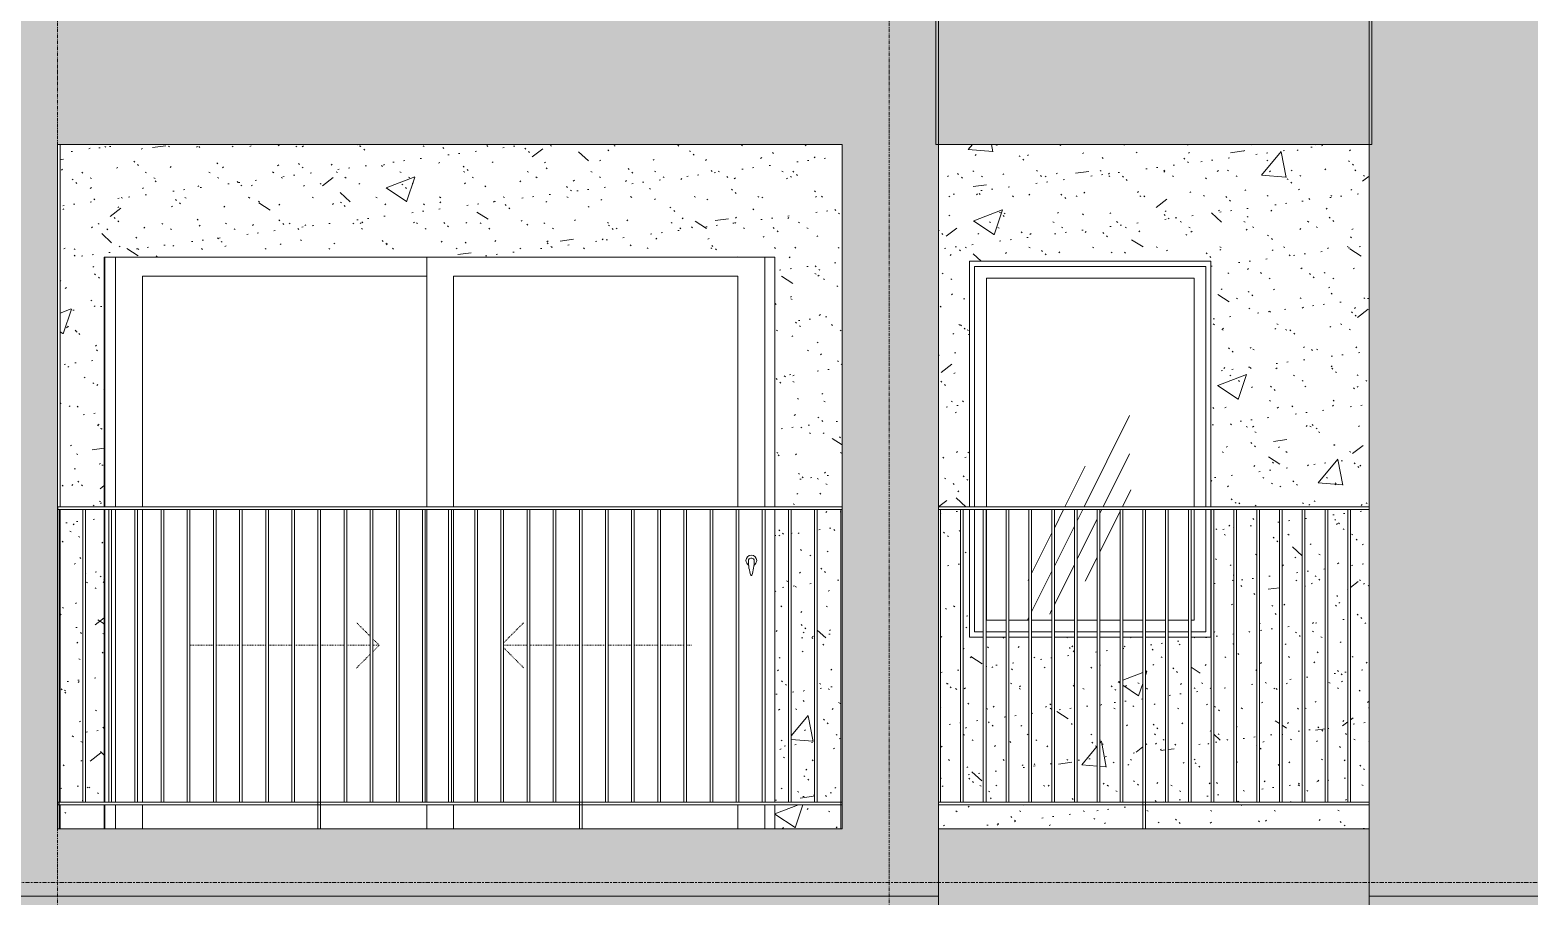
# Model space of a CAD drawing. Header units: millimetres. Extents: x 9199 to 175431, y -4466 to 35300.
# Drawn here: x 107999 to 113587, y 12350 to 15577 of the extents above; entities that cross this region are included whole.
import ezdxf

# ---------------------------------------------------------------- set-up
doc = ezdxf.new("R2010")
doc.units = ezdxf.units.MM
for name, pattern in [('Centre', [31.75, 6.35, -4.7625, 15.875, -4.7625]), ('Dash', [6, 3, -3]), ('Grid Line', [22.225, 12.7, -3.175, 3.175, -3.175])]:
    doc.linetypes.add(name, pattern=pattern)
for name, color, linetype, lineweight in [('0-2', 250, 'Continuous', 5), ('A-DOOR', 31, 'Continuous', 9), ('A-DOOR-FRAM', 31, 'Continuous', 9), ('A-DOOR-HDLN', 31, 'Dash', 18), ('A-FLOR-HRAL', 11, 'Continuous', 9), ('A-FLOR-HRAL-1', 253, 'Continuous', 9), ('A-FLOR-LEVL-2', 51, 'Centre', 9), ('A-GLAZ', 151, 'Continuous', 9), ('A-GLAZ-1', 253, 'Continuous', 9), ('A-GLAZ-2', 7, 'Continuous', 9), ('A-WALL', 113, 'Continuous', 9), ('A-WALL-PATT-1', 9, 'Continuous', 9), ('A-WALL-PATT-2', 111, 'Continuous', 5), ('I-WALL', 2, 'Continuous', 9), ('I-WALL-1', 7, 'Continuous', 9), ('S-GRID-1', 1, 'Grid Line', 9)]:
    doc.layers.add(name, color=color, linetype=linetype, lineweight=lineweight)
pattern_1 = [(50, (-51555.6, 1200), (1093.104, -95.634), [114.3, -1257.3]), (355, (-51555.6, 1200), (-211.457, 1146.34), [91.44, -1005.84]), (100.451, (-51464.5, 1192), (881.656, 1050.7), [97.14, -1068.54]), (46.184, (-51555.6, 1504.8), (1626.475, -252.26), [171.45, -1885.95]), (96.636, (-51420, 1483.8), (1424.42, 1484.57), [145.71, -1602.81]), (351.184, (-51555.6, 1504.8), (1424.43, 1484.55), [137.16, -1508.76]), (21, (-51403.2, 1428.6), (909.686, -613.59), [114.3, -1257.3]), (326, (-51403.2, 1428.6), (370.81, 1105.13), [91.44, -1005.84]), (71.451, (-51327.4, 1377.5), (1280.503, 491.53), [97.14, -1068.54]), (37.5, (-51555.58, 1200), (18.5313, 507.33), [50.292, -943.356, 50.292, -970.788, -1009.65]), (37.5, (-51555.58, 1200), (18.5313, 507.33), [-2014.728, 50.292, -959.358]), (7.5, (-51555.6, 1200), (400.918, 601.084), [50.292, -531.876, 50.292, -920.496, -384.81]), (7.5, (-51555.6, 1200), (400.918, 601.084), [-1552.956, 50.292, -334.518]), (327.5, (-51895.43, 1200), (813.545, -34.374), [50.292, -330.708, 50.292, -1138.428, -1577.34]), (327.5, (-51895.43, 1200), (813.545, -34.374), [-1569.72, 50.292, -1527.048]), (317.5, (-52047.8, 1200), (888.775, 152.56), [50.292, -445.008, 50.292, -739.14, -1120.14]), (317.5, (-52047.8, 1200), (888.775, 152.56), [-1284.73, 50.29, -1069.85])]
pattern_2 = [(37.5, (-51555.58, 1200), (-4.79953, 146.8239), [5.029, -110.795, 5.029, -124.511, -123.825]), (37.5, (-51555.58, 1200), (-4.79953, 146.8239), [-245.364, 5.029, -118.796]), (7.5, (-51555.58, 1200), (134.8574, 215.0472), [5.029, -57.455, 5.029, -99.365, -40.005]), (7.5, (-51555.58, 1200), (134.8574, 215.0472), [-166.878, 5.029, -34.976]), (327.5, (-51649.3, 1200), (237.29776, 0.4316), [5.029, -33.071, 5.029, -132.131, -179.07]), (327.5, (-51649.3, 1200), (237.29776, 0.4316), [-175.26, 5.029, -174.041]), (317.5, (-51649.3, 1200), (229.067, 66.8792), [5.029, -14.021, 5.029, -84.887, -102.87]), (317.5, (-51649.3, 1200), (229.067, 66.8792), [-108.966, 5.029, -97.841])]

# ---------------------------------------------------------------- blocks, each defined once
blk = doc.blocks.new('M_Fixed - 900 x 1400-V175-TKCS_MẶT ĐỨNG HƯỚNG TÂY')
at = {"layer": 'A-GLAZ'}
h = blk.add_hatch(dxfattribs=at)
h.set_pattern_fill('FP_26', color=256, style=0, pattern_type=2)
h.set_pattern_definition([(63.435, (-51365, 1295.2), (-766.75, 2300.24), [952.5, -571.5, 952.5, -571.5, -1211.71]), (63.435, (-51365, 1295.2), (-766.75, 2300.24), [-3048, 381, -830.7]), (63.435, (-51412.7, 1342.9), (-766.75, 2300.24), [762, -952.5, 571.5, -571.5, -1402.21]), (63.435, (-51412.7, 1342.9), (-766.75, 2300.24), [-2857.5, 666.75, -735.46]), (63.435, (-51412.7, 1485.8), (-766.75, 2300.24), [571.5, -1143, 381, -571.5, -1592.71]), (63.435, (-51412.7, 1485.8), (-766.75, 2300.24), [-2667, 857.25, -735.46]), (63.435, (-51269.8, 1342.9), (-766.75, 2300.24), [571.5, -1143, 476.25, -2068.96]), (63.435, (-51127, 1485.8), (-766.75, 2300.24), [285.75, -1428.75, 190.5, -2354.71]), (63.435, (-51365, 1723.9), (-766.75, 2300.24), [190.5, -1428.75, 190.5, -762, -1687.96]), (63.435, (-51365, 1723.9), (-766.75, 2300.24), [-2571.75, 476.25, -1211.7]), (63.435, (-50507.8, 1581), (-766.75, 2300.24), [952.5, -1428.75, 1143, -754.51]), (63.435, (-50507.8, 1438.1), (-766.75, 2300.24), [1333.5, -952.5, 1428.75, -564.01]), (63.435, (-50412.6, 1485.8), (-766.75, 2300.24), [1524, -762, 1143, -830.71]), (63.435, (-50269.7, 1628.6), (-766.75, 2300.24), [952.5, -1333.5, 762, -1211.71]), (63.435, (-50412.6, 1914.4), (-766.75, 2300.24), [476.25, -1905, 571.5, -1306.96]), (63.435, (-50126.8, 1771.5), (-766.75, 2300.24), [381, -1905, 381, -1592.71])])
h.paths.add_polyline_path([(-69119.9, 13378), (-69075.8, 13378), (-69075.8, 13790), (-69150.8, 13790), (-69150.8, 13378)])
h.paths.add_polyline_path([(-69405.6, 13378), (-69330.7, 13378), (-69330.7, 13790), (-69405.6, 13790), (-69405.6, 13546.4)])
h.paths.add_polyline_path([(-69500.5, 13378), (-69500.5, 13790), (-69573.9, 13790), (-69573.9, 13378)])
h.paths.add_polyline_path([(-69490.5, 13378), (-69415.6, 13378), (-69415.6, 13790), (-69490.5, 13790), (-69490.5, 13461.4)])
h.paths.add_polyline_path([(-69320.7, 13378), (-69245.7, 13378), (-69245.7, 13790), (-69320.7, 13790), (-69320.7, 13631.3)])
h.paths.add_polyline_path([(-69160.8, 13378), (-69161.9, 13790), (-69235.7, 13790), (-69235.7, 13378)])
h.paths.add_polyline_path([(-68799.9, 13378), (-68799.9, 13790), (-68811, 13790), (-68811, 13378)])
h.paths.add_polyline_path([(-69065.8, 13378), (-68990.9, 13378), (-68990.9, 13790), (-69065.8, 13790), (-69065.8, 13643.9)])
h.paths.add_polyline_path([(-68980.9, 13378), (-68906, 13378), (-68906, 13790), (-68980.9, 13790), (-68980.9, 13558.9)])
h.paths.add_polyline_path([(-68821, 13378), (-68821, 13790), (-68896, 13790), (-68896, 13378)])
h.paths.add_polyline_path([(-69221.9, 13800), (-68799.9, 13800), (-68799.9, 14652), (-69573.9, 14652), (-69573.9, 13800)])
at = {"layer": 'A-GLAZ-2'}
for p, q in [((-69617.9, 13800), (-69617.9, 14696)), ((-69617.9, 14696), (-68755.9, 14696)), ((-69573.9, 13800), (-69573.9, 14652)), ((-69573.9, 14652), (-68799.9, 14652)), ((-68799.9, 14652), (-68799.9, 13800)), ((-68755.9, 14696), (-68755.9, 13800)), ((-69617.9, 13334), (-69617.9, 13790)), ((-69573.9, 13378), (-69573.9, 13790)), ((-68799.9, 13790), (-68799.9, 13378)), ((-68755.9, 13790), (-68755.9, 13334)), ((-69500.5, 13378), (-69573.9, 13378)), ((-69415.6, 13378), (-69490.5, 13378)), ((-69330.7, 13378), (-69405.6, 13378)), ((-69245.7, 13378), (-69320.7, 13378)), ((-69160.8, 13378), (-69235.7, 13378)), ((-69075.8, 13378), (-69150.8, 13378)), ((-68990.9, 13378), (-69065.8, 13378)), ((-68906, 13378), (-68980.9, 13378)), ((-68821, 13378), (-68896, 13378)), ((-68799.9, 13378), (-68811, 13378)), ((-69585.5, 13334), (-69617.9, 13334)), ((-69500.5, 13334), (-69575.5, 13334)), ((-69415.6, 13334), (-69490.5, 13334)), ((-69330.7, 13334), (-69405.6, 13334)), ((-69245.7, 13334), (-69320.7, 13334)), ((-69160.8, 13334), (-69235.7, 13334)), ((-69075.8, 13334), (-69150.8, 13334)), ((-68990.9, 13334), (-69065.8, 13334)), ((-68906, 13334), (-68980.9, 13334)), ((-68821, 13334), (-68896, 13334)), ((-68755.9, 13334), (-68811, 13334))]:
    blk.add_line(p, q, dxfattribs=at)
blk = doc.blocks.new('Railing - 10mm-901206-TKCS_MẶT ĐỨNG HƯỚNG TÂY')
at = {"layer": 'A-FLOR-HRAL-1'}
for p, q in [((-68226.4, 5900), (-68226.4, 6990)), ((-68216.4, 5900), (-68216.4, 6990))]:
    blk.add_line(p, q, dxfattribs=at)
blk = doc.blocks.new('Railing - 50 x 10mm-901224-TKCS_MẶT ĐỨNG HƯỚNG TÂY')
at = {"layer": 'A-FLOR-HRAL-1'}
for p, q in [((-68990.9, 5800), (-68990.9, 6990)), ((-68980.9, 6990), (-68990.9, 6990)), ((-68980.9, 5800), (-68980.9, 6990))]:
    blk.add_line(p, q, dxfattribs=at)
blk = doc.blocks.new('Railing - 10mm-V147-TKCS_MẶT ĐỨNG HƯỚNG TÂY')
at = {"layer": 'A-FLOR-HRAL-1'}
blk.add_line((-69745.352937, 5900), (-69745.352937, 6990), dxfattribs=at)
blk = doc.blocks.new('Railing - Railing-V176-TKCS_MẶT ĐỨNG HƯỚNG TÂY')
at = {"layer": 'A-FLOR-HRAL-1'}
for p, q in [((-69751.9, 12700), (-68146.9, 12700)), ((-68146.9, 12690), (-69751.9, 12690))]:
    blk.add_line(p, q, dxfattribs=at)
for name, p in [('Railing - 10mm-V147-TKCS_MẶT ĐỨNG HƯỚNG TÂY', (0, 6800)), ('Railing - 10mm-901206-TKCS_MẶT ĐỨNG HƯỚNG TÂY', (-1444, 6800)), ('Railing - 10mm-901206-TKCS_MẶT ĐỨNG HƯỚNG TÂY', (-1359, 6800)), ('Railing - 10mm-901206-TKCS_MẶT ĐỨNG HƯỚNG TÂY', (-1274.1, 6800)), ('Railing - 10mm-901206-TKCS_MẶT ĐỨNG HƯỚNG TÂY', (-1189.2, 6800)), ('Railing - 10mm-901206-TKCS_MẶT ĐỨNG HƯỚNG TÂY', (-1104.2, 6800)), ('Railing - 10mm-901206-TKCS_MẶT ĐỨNG HƯỚNG TÂY', (-1019.3, 6800)), ('Railing - 10mm-901206-TKCS_MẶT ĐỨNG HƯỚNG TÂY', (-934.3, 6800)), ('Railing - 10mm-901206-TKCS_MẶT ĐỨNG HƯỚNG TÂY', (-849.4, 6800)), ('Railing - 50 x 10mm-901224-TKCS_MẶT ĐỨNG HƯỚNG TÂY', (0, 6800)), ('Railing - 10mm-901206-TKCS_MẶT ĐỨNG HƯỚNG TÂY', (-679.5, 6800)), ('Railing - 10mm-901206-TKCS_MẶT ĐỨNG HƯỚNG TÂY', (-594.6, 6800)), ('Railing - 10mm-901206-TKCS_MẶT ĐỨNG HƯỚNG TÂY', (-509.6, 6800)), ('Railing - 10mm-901206-TKCS_MẶT ĐỨNG HƯỚNG TÂY', (-424.7, 6800)), ('Railing - 10mm-901206-TKCS_MẶT ĐỨNG HƯỚNG TÂY', (-339.8, 6800)), ('Railing - 10mm-901206-TKCS_MẶT ĐỨNG HƯỚNG TÂY', (-254.8, 6800)), ('Railing - 10mm-901206-TKCS_MẶT ĐỨNG HƯỚNG TÂY', (-169.9, 6800)), ('Railing - 10mm-901206-TKCS_MẶT ĐỨNG HƯỚNG TÂY', (-84.9, 6800)), ('Railing - 10mm-901206-TKCS_MẶT ĐỨNG HƯỚNG TÂY', (0, 6800))]:
    blk.add_blockref(name, p)
blk = doc.blocks.new('Top Rail Type - Top Rail_Internal_-883694-TKCS_MẶT ĐỨNG HƯỚNG TÂY')
at = {"layer": 'A-FLOR-HRAL-1'}
for p, q in [((-68146.9, 7000), (-69751.9, 7000)), ((-68146.9, 6990), (-69751.9, 6990))]:
    blk.add_line(p, q, dxfattribs=at)
blk = doc.blocks.new('NCV_TKTC_TANG 3 - 4_rvt-3-TKCS_MẶT ĐỨNG HƯỚNG TÂY')
at = {"layer": 'A-WALL-PATT-1'}
h = blk.add_hatch(dxfattribs=at)
h.set_pattern_fill('FP_19', color=256, style=0, pattern_type=2)
h.set_pattern_definition(pattern_1)
h.paths.add_polyline_path([(-70178.1, 12600), (-70116.9, 12600), (-70116.9, 12690), (-70362.4, 12690), (-70362.4, 12600)])
h.paths.add_polyline_path([(-73026.9, 12600), (-72862.4, 12600), (-72862.4, 12690), (-73026.9, 12690), (-73026.9, 12612.2)])
h.paths.add_polyline_path([(-70311.8, 12700), (-70311.8, 13790), (-70362.4, 13790), (-70362.4, 12700)])
h.paths.add_polyline_path([(-72862.4, 12700), (-72862.4, 13790), (-72932.9, 13790), (-72932.9, 12700)])
h.paths.add_polyline_path([(-70116.9, 12700), (-70116.9, 13790), (-70204.4, 13790), (-70204.4, 12700), (-70178.1, 12700)])
h.paths.add_polyline_path([(-70214.4, 12700), (-70214.4, 13790), (-70301.8, 13790), (-70301.8, 12700)])
h.paths.add_polyline_path([(-72942.9, 12700), (-72942.9, 13790), (-73026.9, 13790), (-73026.9, 12700), (-72954.9, 12700)])
h.paths.add_polyline_path([(-70111.9, 13800), (-70111.9, 15150), (-73026.9, 15150), (-73026.9, 13800), (-72862.4, 13800), (-72862.4, 14730), (-70362.4, 14730), (-70362.4, 13800), (-70178.1, 13800)])
h = blk.add_hatch(dxfattribs=at)
h.set_pattern_fill('FP_20', color=256, style=0, pattern_type=2)
h.set_pattern_definition(pattern_2)
h.paths.add_polyline_path([(-70178.1, 12600), (-70116.9, 12600), (-70116.9, 12690), (-70362.4, 12690), (-70362.4, 12600)])
h.paths.add_polyline_path([(-73026.9, 12600), (-72862.4, 12600), (-72862.4, 12690), (-73026.9, 12690), (-73026.9, 12612.2)])
h.paths.add_polyline_path([(-70311.8, 12700), (-70311.8, 13790), (-70362.4, 13790), (-70362.4, 12700)])
h.paths.add_polyline_path([(-72862.4, 12700), (-72862.4, 13790), (-72932.9, 13790), (-72932.9, 12700)])
h.paths.add_polyline_path([(-70116.9, 12700), (-70116.9, 13790), (-70204.4, 13790), (-70204.4, 12700), (-70178.1, 12700)])
h.paths.add_polyline_path([(-70214.4, 12700), (-70214.4, 13790), (-70301.8, 13790), (-70301.8, 12700)])
h.paths.add_polyline_path([(-72942.9, 12700), (-72942.9, 13790), (-73026.9, 13790), (-73026.9, 12700), (-72954.9, 12700)])
h.paths.add_polyline_path([(-70111.9, 13800), (-70111.9, 15150), (-73026.9, 15150), (-73026.9, 13800), (-72862.4, 13800), (-72862.4, 14730), (-70362.4, 14730), (-70362.4, 13800), (-70178.1, 13800)])
h = blk.add_hatch(dxfattribs=at)
h.set_pattern_fill('FP_19', color=256, style=0, pattern_type=2)
h.set_pattern_definition(pattern_1)
h.paths.add_polyline_path([(-69740.3, 12600), (-68990.9, 12600), (-68990.9, 12690), (-69751.9, 12690), (-69751.9, 12600)])
h.paths.add_polyline_path([(-68980.9, 12600), (-68146.9, 12600), (-68146.9, 12690), (-68980.9, 12690)])
h.paths.add_polyline_path([(-69490.5, 12700), (-69415.6, 12700), (-69415.6, 13315), (-69490.5, 13315), (-69490.5, 13292.3)])
h.paths.add_polyline_path([(-69405.6, 12700), (-69330.7, 12700), (-69330.7, 13315), (-69405.6, 13315), (-69405.6, 12745.2)])
h.paths.add_polyline_path([(-69320.7, 12700), (-69245.7, 12700), (-69245.7, 13315), (-69320.7, 13315), (-69320.7, 12817.5)])
h.paths.add_polyline_path([(-68317.5, 12700), (-68311.4, 12700), (-68311.4, 13790), (-68386.3, 13790), (-68386.3, 12700)])
h.paths.add_polyline_path([(-68301.4, 12700), (-68226.4, 12700), (-68226.4, 13790), (-68301.4, 13790), (-68301.4, 13042.9)])
h.paths.add_polyline_path([(-68216.4, 12700), (-68146.9, 12700), (-68146.9, 13790), (-68216.4, 13790), (-68216.4, 12716.8)])
h.paths.add_polyline_path([(-68396.3, 12700), (-68396.3, 13790), (-68471.3, 13790), (-68471.3, 12700)])
h.paths.add_polyline_path([(-68481.3, 12700), (-68481.3, 13790), (-68556.2, 13790), (-68556.2, 12700)])
h.paths.add_polyline_path([(-68641.1, 12700), (-68566.2, 12700), (-68566.2, 13790), (-68641.1, 13790), (-68641.1, 13174.5)])
h.paths.add_polyline_path([(-68651.1, 12700), (-68651.1, 13790), (-68726.1, 13790), (-68726.1, 12700)])
h.paths.add_polyline_path([(-68736.1, 12700), (-68736.9, 13315), (-68811, 13315), (-68811, 12700)])
h.paths.add_polyline_path([(-69745.4, 12700), (-69670.4, 12700), (-69670.4, 13790), (-69745.4, 13790), (-69745.4, 12750.5)])
h.paths.add_polyline_path([(-68821, 12700), (-68821, 13315), (-68896, 13315), (-68896, 12700)])
h.paths.add_polyline_path([(-69500.5, 12700), (-69500.5, 13315), (-69575.5, 13315), (-69575.5, 12700)])
h.paths.add_polyline_path([(-68906, 12700), (-68906, 13315), (-68980.9, 13315), (-68980.9, 12700)])
h.paths.add_polyline_path([(-68990.9, 12700), (-68990.9, 13315), (-69065.8, 13315), (-69065.8, 12700)])
h.paths.add_polyline_path([(-69075.8, 12700), (-69075.8, 13315), (-69150.8, 13315), (-69150.8, 12700), (-69119.9, 12700)])
h.paths.add_polyline_path([(-69160.8, 12700), (-69160.8, 13315), (-69235.7, 13315), (-69235.7, 12700)])
h.paths.add_polyline_path([(-69585.5, 12700), (-69585.5, 13315), (-69636.9, 13315), (-69636.9, 13790), (-69660.4, 13790), (-69660.4, 12700)])
h.paths.add_polyline_path([(-68498.6, 13800), (-68146.9, 13800), (-68146.9, 15150), (-69751.9, 15150), (-69751.9, 13800), (-69636.9, 13800), (-69636.9, 14715), (-68736.9, 14715), (-68736.9, 13800)])
h = blk.add_hatch(dxfattribs=at)
h.set_pattern_fill('FP_20', color=256, style=0, pattern_type=2)
h.set_pattern_definition(pattern_2)
h.paths.add_polyline_path([(-69740.3, 12600), (-68990.9, 12600), (-68990.9, 12690), (-69751.9, 12690), (-69751.9, 12600)])
h.paths.add_polyline_path([(-68980.9, 12600), (-68146.9, 12600), (-68146.9, 12690), (-68980.9, 12690)])
h.paths.add_polyline_path([(-69490.5, 12700), (-69415.6, 12700), (-69415.6, 13315), (-69490.5, 13315), (-69490.5, 13292.3)])
h.paths.add_polyline_path([(-69405.6, 12700), (-69330.7, 12700), (-69330.7, 13315), (-69405.6, 13315), (-69405.6, 12745.2)])
h.paths.add_polyline_path([(-69320.7, 12700), (-69245.7, 12700), (-69245.7, 13315), (-69320.7, 13315), (-69320.7, 12817.5)])
h.paths.add_polyline_path([(-68317.5, 12700), (-68311.4, 12700), (-68311.4, 13790), (-68386.3, 13790), (-68386.3, 12700)])
h.paths.add_polyline_path([(-68301.4, 12700), (-68226.4, 12700), (-68226.4, 13790), (-68301.4, 13790), (-68301.4, 13042.9)])
h.paths.add_polyline_path([(-68216.4, 12700), (-68146.9, 12700), (-68146.9, 13790), (-68216.4, 13790), (-68216.4, 12716.8)])
h.paths.add_polyline_path([(-68396.3, 12700), (-68396.3, 13790), (-68471.3, 13790), (-68471.3, 12700)])
h.paths.add_polyline_path([(-68481.3, 12700), (-68481.3, 13790), (-68556.2, 13790), (-68556.2, 12700)])
h.paths.add_polyline_path([(-68641.1, 12700), (-68566.2, 12700), (-68566.2, 13790), (-68641.1, 13790), (-68641.1, 13174.5)])
h.paths.add_polyline_path([(-68651.1, 12700), (-68651.1, 13790), (-68726.1, 13790), (-68726.1, 12700)])
h.paths.add_polyline_path([(-68736.1, 12700), (-68736.9, 13315), (-68811, 13315), (-68811, 12700)])
h.paths.add_polyline_path([(-69745.4, 12700), (-69670.4, 12700), (-69670.4, 13790), (-69745.4, 13790), (-69745.4, 12750.5)])
h.paths.add_polyline_path([(-68821, 12700), (-68821, 13315), (-68896, 13315), (-68896, 12700)])
h.paths.add_polyline_path([(-69500.5, 12700), (-69500.5, 13315), (-69575.5, 13315), (-69575.5, 12700)])
h.paths.add_polyline_path([(-68906, 12700), (-68906, 13315), (-68980.9, 13315), (-68980.9, 12700)])
h.paths.add_polyline_path([(-68990.9, 12700), (-68990.9, 13315), (-69065.8, 13315), (-69065.8, 12700)])
h.paths.add_polyline_path([(-69075.8, 12700), (-69075.8, 13315), (-69150.8, 13315), (-69150.8, 12700), (-69119.9, 12700)])
h.paths.add_polyline_path([(-69160.8, 12700), (-69160.8, 13315), (-69235.7, 13315), (-69235.7, 12700)])
h.paths.add_polyline_path([(-69585.5, 12700), (-69585.5, 13315), (-69636.9, 13315), (-69636.9, 13790), (-69660.4, 13790), (-69660.4, 12700)])
h.paths.add_polyline_path([(-68498.6, 13800), (-68146.9, 13800), (-68146.9, 15150), (-69751.9, 15150), (-69751.9, 13800), (-69636.9, 13800), (-69636.9, 14715), (-68736.9, 14715), (-68736.9, 13800)])
at = {"layer": 'I-WALL-1'}
for p, q in [((-73026.9, 15150), (-73026.9, 13800)), ((-72862.4, 13800), (-72862.4, 14730)), ((-72862.4, 14730), (-70362.4, 14730)), ((-70362.4, 14730), (-70362.4, 13800)), ((-69636.9, 13800), (-69636.9, 14715)), ((-69636.9, 14715), (-68736.9, 14715)), ((-68736.9, 14715), (-68736.9, 13800)), ((-73026.9, 13790), (-73026.9, 12700)), ((-72862.4, 12700), (-72862.4, 13790)), ((-70362.4, 13790), (-70362.4, 12700)), ((-69636.9, 13315), (-69636.9, 13790)), ((-68736.9, 13790), (-68736.9, 13315)), ((-69585.5, 13315), (-69636.9, 13315)), ((-69500.5, 13315), (-69575.5, 13315)), ((-69415.6, 13315), (-69490.5, 13315)), ((-69330.7, 13315), (-69405.6, 13315)), ((-69245.7, 13315), (-69320.7, 13315)), ((-69160.8, 13315), (-69235.7, 13315)), ((-69075.8, 13315), (-69150.8, 13315)), ((-68990.9, 13315), (-69065.8, 13315)), ((-68906, 13315), (-68980.9, 13315)), ((-68821, 13315), (-68896, 13315)), ((-68736.9, 13315), (-68811, 13315)), ((-73026.9, 12690), (-73026.9, 12600)), ((-72862.4, 12600), (-72862.4, 12690)), ((-70362.4, 12690), (-70362.4, 12600))]:
    blk.add_line(p, q, dxfattribs=at)
at = {"layer": 'A-FLOR-HRAL-1'}
for name, p in [('Top Rail Type - Top Rail_Internal_-883694-TKCS_MẶT ĐỨNG HƯỚNG TÂY', (0, 6800)), ('Railing - Railing-V176-TKCS_MẶT ĐỨNG HƯỚNG TÂY', (0, 0))]:
    blk.add_blockref(name, p, dxfattribs=at)
at = {"layer": 'A-GLAZ-1'}
blk.add_blockref('M_Fixed - 900 x 1400-V175-TKCS_MẶT ĐỨNG HƯỚNG TÂY', (0, 0), dxfattribs=at)
blk = doc.blocks.new('Railing - 10mm-1251313-TKCS_MẶT ĐỨNG HƯỚNG TÂY')
at = {"layer": 'A-FLOR-HRAL'}
for p, q in [((-70214.4, 2500), (-70214.4, 3590)), ((-70204.4, 2500), (-70204.4, 3590))]:
    blk.add_line(p, q, dxfattribs=at)
blk = doc.blocks.new('Railing - 50 x 10mm-V205-TKCS_MẶT ĐỨNG HƯỚNG TÂY')
at = {"layer": 'A-FLOR-HRAL'}
for p, q in [((-71091.4, 5800), (-71091.4, 6990)), ((-71081.4, 6990), (-71091.4, 6990)), ((-71081.4, 5800), (-71081.4, 6990))]:
    blk.add_line(p, q, dxfattribs=at)
blk = doc.blocks.new('Railing - 50 x 10mm-V206-TKCS_MẶT ĐỨNG HƯỚNG TÂY')
at = {"layer": 'A-FLOR-HRAL'}
for p in [(-70116.9, 5800), (-70111.9, 6990)]:
    blk.add_line(p, (-70116.9, 6990), dxfattribs=at)
blk = doc.blocks.new('Railing - 50 x 10mm-V207-TKCS_MẶT ĐỨNG HƯỚNG TÂY')
at = {"layer": 'A-FLOR-HRAL'}
for p, q in [((-73030.3, 6990), (-73036.9, 6990)), ((-73030.3, 5800), (-73030.3, 6990))]:
    blk.add_line(p, q, dxfattribs=at)
blk = doc.blocks.new('Railing - Railing-3817676-TKCS_MẶT ĐỨNG HƯỚNG TÂY')
at = {"layer": 'A-FLOR-HRAL'}
for p, q in [((-73035.3, 12690), (-73035.3, 12700)), ((-73035.3, 12700), (-70111.9, 12700)), ((-70111.9, 12690), (-73035.3, 12690))]:
    blk.add_line(p, q, dxfattribs=at)
for name, p in [('Railing - 50 x 10mm-V207-TKCS_MẶT ĐỨNG HƯỚNG TÂY', (0, 6800)), ('Railing - 10mm-1251313-TKCS_MẶT ĐỨNG HƯỚNG TÂY', (-2728.5, 10200)), ('Railing - 10mm-1251313-TKCS_MẶT ĐỨNG HƯỚNG TÂY', (-2631, 10200)), ('Railing - 10mm-1251313-TKCS_MẶT ĐỨNG HƯỚNG TÂY', (-2533.6, 10200)), ('Railing - 10mm-1251313-TKCS_MẶT ĐỨNG HƯỚNG TÂY', (-2436.1, 10200)), ('Railing - 10mm-1251313-TKCS_MẶT ĐỨNG HƯỚNG TÂY', (-2338.7, 10200)), ('Railing - 10mm-1251313-TKCS_MẶT ĐỨNG HƯỚNG TÂY', (-2241.3, 10200)), ('Railing - 10mm-1251313-TKCS_MẶT ĐỨNG HƯỚNG TÂY', (-2143.8, 10200)), ('Railing - 10mm-1251313-TKCS_MẶT ĐỨNG HƯỚNG TÂY', (-2046.4, 10200)), ('Railing - 10mm-1251313-TKCS_MẶT ĐỨNG HƯỚNG TÂY', (-1948.9, 10200)), ('Railing - 50 x 10mm-V205-TKCS_MẶT ĐỨNG HƯỚNG TÂY', (-974.5, 6800)), ('Railing - 10mm-1251313-TKCS_MẶT ĐỨNG HƯỚNG TÂY', (-1754, 10200)), ('Railing - 10mm-1251313-TKCS_MẶT ĐỨNG HƯỚNG TÂY', (-1656.6, 10200)), ('Railing - 10mm-1251313-TKCS_MẶT ĐỨNG HƯỚNG TÂY', (-1559.1, 10200)), ('Railing - 10mm-1251313-TKCS_MẶT ĐỨNG HƯỚNG TÂY', (-1461.7, 10200)), ('Railing - 10mm-1251313-TKCS_MẶT ĐỨNG HƯỚNG TÂY', (-1364.2, 10200)), ('Railing - 10mm-1251313-TKCS_MẶT ĐỨNG HƯỚNG TÂY', (-1266.8, 10200)), ('Railing - 10mm-1251313-TKCS_MẶT ĐỨNG HƯỚNG TÂY', (-1169.3, 10200)), ('Railing - 10mm-1251313-TKCS_MẶT ĐỨNG HƯỚNG TÂY', (-1071.9, 10200)), ('Railing - 10mm-1251313-TKCS_MẶT ĐỨNG HƯỚNG TÂY', (-974.5, 10200)), ('Railing - 50 x 10mm-V205-TKCS_MẶT ĐỨNG HƯỚNG TÂY', (0, 6800)), ('Railing - 10mm-1251313-TKCS_MẶT ĐỨNG HƯỚNG TÂY', (-779.6, 10200)), ('Railing - 10mm-1251313-TKCS_MẶT ĐỨNG HƯỚNG TÂY', (-682.1, 10200)), ('Railing - 10mm-1251313-TKCS_MẶT ĐỨNG HƯỚNG TÂY', (-584.7, 10200)), ('Railing - 10mm-1251313-TKCS_MẶT ĐỨNG HƯỚNG TÂY', (-487.2, 10200)), ('Railing - 10mm-1251313-TKCS_MẶT ĐỨNG HƯỚNG TÂY', (-389.8, 10200)), ('Railing - 10mm-1251313-TKCS_MẶT ĐỨNG HƯỚNG TÂY', (-292.3, 10200)), ('Railing - 10mm-1251313-TKCS_MẶT ĐỨNG HƯỚNG TÂY', (-194.9, 10200)), ('Railing - 10mm-1251313-TKCS_MẶT ĐỨNG HƯỚNG TÂY', (-97.4, 10200)), ('Railing - 10mm-1251313-TKCS_MẶT ĐỨNG HƯỚNG TÂY', (0, 10200)), ('Railing - 50 x 10mm-V206-TKCS_MẶT ĐỨNG HƯỚNG TÂY', (0, 6800))]:
    blk.add_blockref(name, p)
blk = doc.blocks.new('Top Rail Type - Top Rail_Internal_-3817679-TKCS_MẶT ĐỨNG HƯỚNG TÂY')
at = {"layer": 'A-FLOR-HRAL'}
for p, q in [((-73035.3, 13790), (-73035.3, 13800)), ((-70111.9, 13800), (-73035.3, 13800)), ((-70111.9, 13790), (-73035.3, 13790))]:
    blk.add_line(p, q, dxfattribs=at)
blk = doc.blocks.new('DEG_02-DEG_03 - DEG_02-2500x2400mm-CỬA ĐI 02 CÁNH TRƯỢT-V219-TKCS_MẶT ĐỨNG HƯỚNG TÂY')
at = {"layer": 'A-DOOR'}
for p, q in [((-71660.3, 10400), (-71660.3, 11330)), ((-70400.3, 11330), (-70400.3, 10400)), ((-72720.3, 11260), (-72720.3, 10400)), ((-72720.3, 11260), (-71660.3, 11260)), ((-71560.3, 11260), (-71560.3, 10400)), ((-71560.3, 11260), (-70500.3, 11260)), ((-70500.3, 10400), (-70500.3, 11260)), ((-72720.3, 10390), (-72720.3, 9300)), ((-71660.3, 9300), (-71660.3, 10390)), ((-71560.3, 10390), (-71560.3, 9300)), ((-72720.3, 9290), (-72720.3, 9200)), ((-71660.3, 9200), (-71660.3, 9290)), ((-71560.3, 9290), (-71560.3, 9200)), ((-70500.3, 9200), (-70500.3, 9290)), ((-70400.3, 9290), (-70400.3, 9200))]:
    blk.add_line(p, q, dxfattribs=at)
at = {"layer": 'A-DOOR', "flags": 128}
blk.add_lwpolyline([(-70448.8, 10208.7), (-70448.8, 10208.7), (-70448.8, 10208.7), (-70448.8, 10208.7), (-70448.8, 10208.7), (-70448.9, 10208.7), (-70448.9, 10208.7), (-70448.9, 10208.7), (-70448.9, 10208.7), (-70448.9, 10208.7), (-70449, 10208.7), (-70449, 10208.7), (-70449, 10208.7), (-70449, 10208.7), (-70449.1, 10208.7), (-70449.1, 10208.7), (-70449.1, 10208.7), (-70449.2, 10208.7), (-70449.2, 10208.7), (-70449.3, 10208.7), (-70449.3, 10208.7), (-70449.4, 10208.7), (-70449.4, 10208.7), (-70449.5, 10208.7), (-70449.5, 10208.7), (-70449.6, 10208.7), (-70449.6, 10208.7), (-70449.7, 10208.7), (-70449.7, 10208.7), (-70449.8, 10208.7), (-70449.8, 10208.7), (-70449.9, 10208.7), (-70449.9, 10208.7), (-70450, 10208.7), (-70450.1, 10208.7), (-70450.1, 10208.7), (-70450.2, 10208.7), (-70450.2, 10208.7), (-70450.3, 10208.7), (-70450.4, 10208.7), (-70450.4, 10208.7), (-70450.5, 10208.7), (-70450.5, 10208.7), (-70450.6, 10208.7), (-70450.7, 10208.7), (-70450.7, 10208.7), (-70450.8, 10208.7), (-70450.8, 10208.7), (-70450.9, 10208.7), (-70450.9, 10208.7), (-70451, 10208.7), (-70451, 10208.7), (-70451.1, 10208.7), (-70451.1, 10208.7), (-70451.2, 10208.7), (-70451.2, 10208.7), (-70451.3, 10208.7), (-70451.3, 10208.7), (-70451.4, 10208.7), (-70451.4, 10208.7), (-70451.5, 10208.7), (-70451.5, 10208.7), (-70451.5, 10208.7), (-70451.6, 10208.7), (-70451.6, 10208.7), (-70451.6, 10208.7), (-70451.7, 10208.7), (-70451.7, 10208.7), (-70451.7, 10208.7), (-70451.7, 10208.7), (-70451.7, 10208.7), (-70451.8, 10208.7), (-70451.8, 10208.7), (-70451.8, 10208.7), (-70451.8, 10208.7), (-70451.8, 10208.7), (-70451.8, 10208.7)], dxfattribs=at)
at = {"layer": 'A-DOOR'}
for centre, radius, start, end in [((-70450.3, 10200), 20, 0, 180), ((-70450.3, 10200), 20, 180, 240), ((-70451.8, 10199.2), 9.45, 90, 180), ((-70296.5, 10199.2), 164.8, 180, 199.134), ((-70448.8, 10199.2), 9.45, 0, 90), ((-70604.1, 10199.2), 164.8, 340.866, 0), ((-70450.3, 10200), 20, 300, 0), ((-70449.9, 10146), 2.34, 199.134, 261.031), ((-70450.7, 10146), 2.34, 278.969, 340.866)]:
    blk.add_arc(centre, radius, start, end, dxfattribs=at)
at = {"layer": 'A-DOOR-FRAM'}
for p, q in [((-72860.3, 11330), (-72860.3, 10400)), ((-72820.3, 10400), (-72820.3, 11330)), ((-70400.3, 10400), (-70400.3, 11330)), ((-72860.3, 10390), (-72860.3, 9300)), ((-72820.3, 9300), (-72820.3, 10390)), ((-72860.3, 9290), (-72860.3, 9200)), ((-72820.3, 9200), (-72820.3, 9290)), ((-70400.3, 9200), (-70400.3, 9290))]:
    blk.add_line(p, q, dxfattribs=at)
at = {"layer": 'A-DOOR-HDLN'}
for p, q in [((-71871, 9917.6), (-71922.4, 9969.1)), ((-71373.7, 9893.6), (-71298.2, 9969.1)), ((-71837.6, 9884.2), (-71861, 9907.6)), ((-72543.1, 9884.2), (-72455.6, 9884.2)), ((-72445.6, 9884.2), (-72358.2, 9884.2)), ((-72348.2, 9884.2), (-72260.7, 9884.2)), ((-72250.7, 9884.2), (-72163.3, 9884.2)), ((-72153.3, 9884.2), (-72065.9, 9884.2)), ((-72055.9, 9884.2), (-71968.4, 9884.2)), ((-71958.4, 9884.2), (-71871, 9884.2)), ((-71871, 9850.8), (-71922.4, 9799.4)), ((-71837.6, 9884.2), (-71861, 9860.8)), ((-71861, 9884.2), (-71837.6, 9884.2)), ((-71286.3, 9884.2), (-71373.7, 9884.2)), ((-71373.7, 9874.9), (-71298.2, 9799.4)), ((-71188.8, 9884.2), (-71276.3, 9884.2)), ((-71091.4, 9884.2), (-71178.8, 9884.2)), ((-70993.9, 9884.2), (-71081.4, 9884.2)), ((-70896.5, 9884.2), (-70983.9, 9884.2)), ((-70799.1, 9884.2), (-70886.5, 9884.2)), ((-70701.6, 9884.2), (-70789.1, 9884.2)), ((-70673.1, 9884.2), (-70691.6, 9884.2))]:
    blk.add_line(p, q, dxfattribs=at)

msp = doc.modelspace()

# ---------------------------------------------------------------- hatches: boundary and pattern name
at = {"layer": 'A-WALL-PATT-2'}
h = msp.add_hatch(color=256, dxfattribs=at)
h.paths.add_polyline_path([(110960.1, 12350), (111386.2, 12350), (111386.2, 15750), (107896.3, 15750), (107896.3, 12350), (108843.7, 12350)])
h.paths.add_polyline_path([(108843.7, 12600), (108101.3, 12600), (108101.3, 15150), (111026.3, 15150), (111026.3, 12600), (110960.1, 12600)])
for points in [[(111376.2, 15150), (113001.2, 15150), (113001.2, 15750), (111376.2, 15750), (111376.2, 15484.3)], [(112018.2, 12350), (112991.2, 12350), (112991.2, 12600), (111386.2, 12600), (111386.2, 12350), (111471.2, 12350)], [(111376.2, 11750), (113001.2, 11750), (113001.2, 12350), (111376.2, 12350), (111376.2, 12196.3)]]:
    msp.add_hatch(color=256, dxfattribs=at).paths.add_polyline_path(points)
h = msp.add_hatch(color=256, dxfattribs=at)
h.paths.add_polyline_path([(115192.8, 12350), (116102.9, 12350), (116102.9, 15750), (112991.2, 15750), (112991.2, 12350), (115102.9, 12350)])
h.paths.add_polyline_path([(113702.9, 13400), (113702.9, 14800), (115102.9, 14800), (115102.9, 13400), (113743.8, 13400)])
h = msp.add_hatch(color=256, dxfattribs=at)
h.paths.add_polyline_path([(111386.2, 8950), (111386.2, 12350), (107896.3, 12350), (107896.3, 8950), (110960.1, 8950)])
h.paths.add_polyline_path([(111026.3, 9200), (108101.3, 9200), (108101.3, 11750), (111026.3, 11750), (111026.3, 10004.4)])
h = msp.add_hatch(color=256, dxfattribs=at)
h.paths.add_polyline_path([(112991.2, 8950), (116102.9, 8950), (116102.9, 12350), (112991.2, 12350), (112991.2, 10004.4)])
h.paths.add_polyline_path([(115061.9, 10000), (113702.9, 10000), (113702.9, 11400), (115102.9, 11400), (115102.9, 10000)])

# ---------------------------------------------------------------- linework, layer by layer
at = {"layer": 'A-FLOR-LEVL-2'}
msp.add_line((96540.4, 12400), (171939.1, 12400), dxfattribs=at)
at = {"layer": 'A-WALL'}
for p, q in [((111386.2, 5550), (111386.2, 15750)), ((112991.2, 15750), (112991.2, 5550)), ((108101.3, 15150), (111026.3, 15150)), ((108101.3, 12600), (108101.3, 15150)), ((111026.3, 15150), (111026.3, 12600)), ((111026.3, 12600), (108101.3, 12600)), ((111386.2, 12350), (104591.2, 12350)), ((119576.2, 12350), (112991.2, 12350))]:
    msp.add_line(p, q, dxfattribs=at)
at = {"layer": 'I-WALL'}
for p, q in [((111376.2, 15750), (111376.2, 15150)), ((113001.2, 15150), (113001.2, 15750)), ((111376.2, 15150), (113001.2, 15150)), ((112991.2, 12600), (111386.2, 12600))]:
    msp.add_line(p, q, dxfattribs=at)
at = {"layer": 'S-GRID-1'}
for p, q in [((108101.3, 634.2), (108101.3, 30542.5)), ((111201.2, 634.2), (111201.2, 30542.5))]:
    msp.add_line(p, q, dxfattribs=at)

# ---------------------------------------------------------------- block references
at = {"layer": '0-2'}
msp.add_blockref('NCV_TKTC_TANG 3 - 4_rvt-3-TKCS_MẶT ĐỨNG HƯỚNG TÂY', (181138.2, 0), dxfattribs=at)
at = {"layer": 'A-DOOR'}
msp.add_blockref('DEG_02-DEG_03 - DEG_02-2500x2400mm-CỬA ĐI 02 CÁNH TRƯỢT-V219-TKCS_MẶT ĐỨNG HƯỚNG TÂY', (181138.2, 3400), dxfattribs=at)
at = {"layer": 'A-FLOR-HRAL'}
for name in ['Railing - Railing-3817676-TKCS_MẶT ĐỨNG HƯỚNG TÂY', 'Top Rail Type - Top Rail_Internal_-3817679-TKCS_MẶT ĐỨNG HƯỚNG TÂY']:
    msp.add_blockref(name, (181138.2, 0), dxfattribs=at)

doc.saveas('drawing.dxf')
